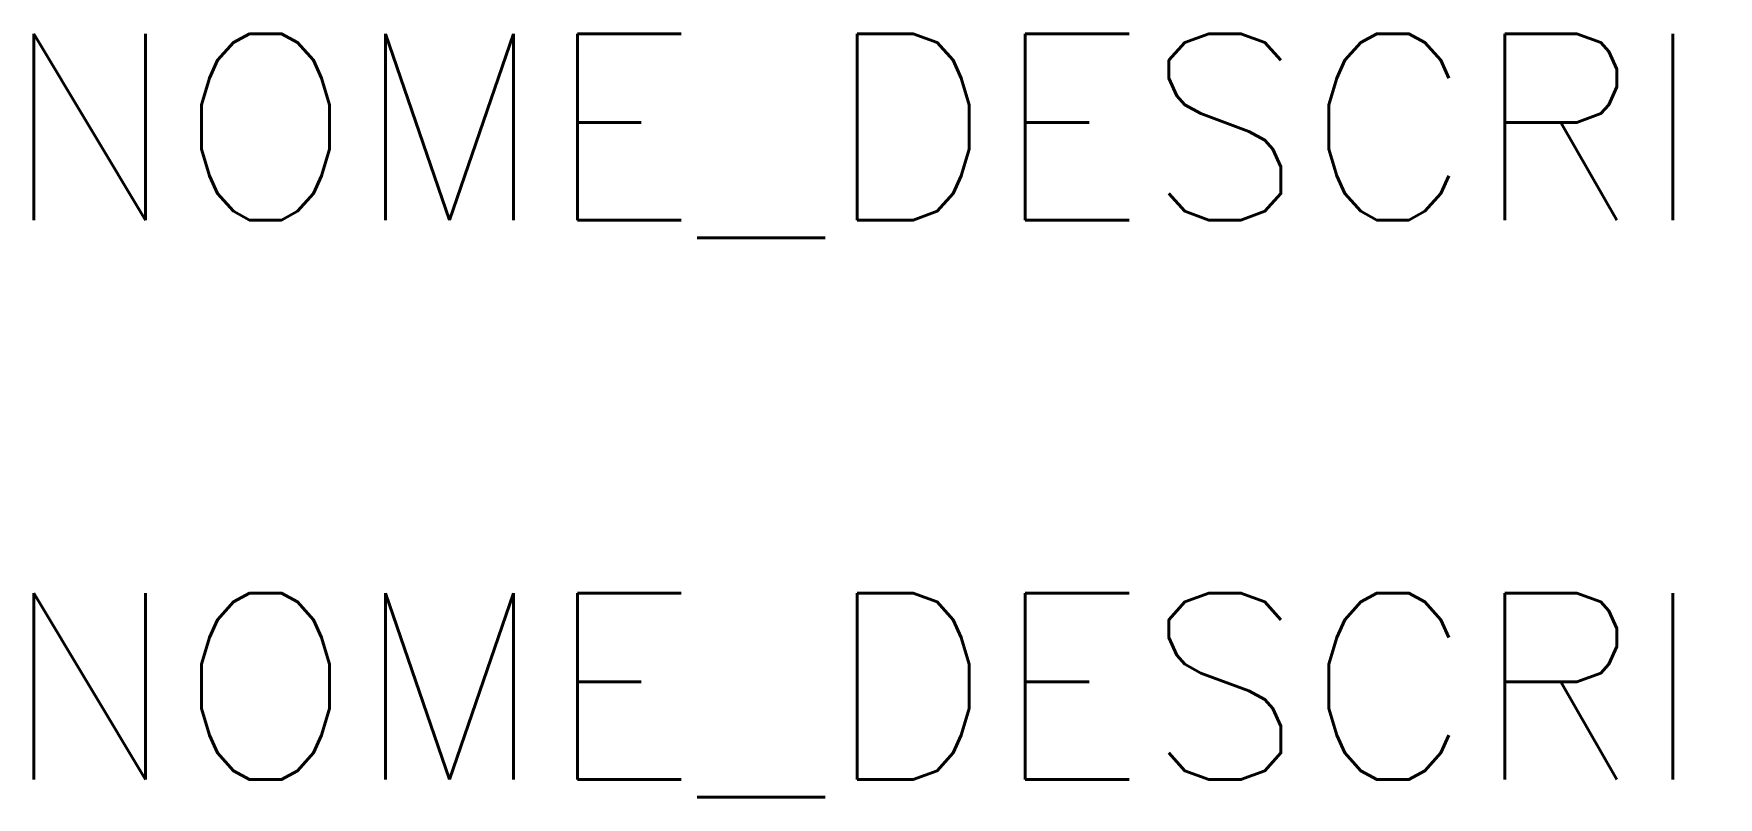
# Model space of a CAD drawing. Header units: millimetres. Extents: x 573 to 993, y 334 to 631.
# Drawn here: x 834.94 to 880.09, y 453.92 to 474.39 of the extents above; entities that cross this region are included whole.
import ezdxf
from ezdxf.enums import TextEntityAlignment as Align

# ---------------------------------------------------------------- set-up
doc = ezdxf.new("R2010")
doc.units = ezdxf.units.MM
doc.layers.add('1', color=7, linetype='Continuous')
doc.styles.add('ROMANS', font='romans.shx')

msp = doc.modelspace()

# ---------------------------------------------------------------- texts
at = {"layer": '1', "color": 7, "linetype": 'Continuous', "style": 'ROMANS'}
for tag, p in [('NOME_DESCRICAO_CADERNO2', (882.723557782718, 471.8936545640075)), ('NOME_DESCRICAO_CADERNO3', (882.723557782718, 456.8936545640074))]:
    msp.add_attdef(tag, text='', height=5, dxfattribs=at).set_placement(p, align=Align.MIDDLE_CENTER)

doc.saveas('drawing.dxf')
